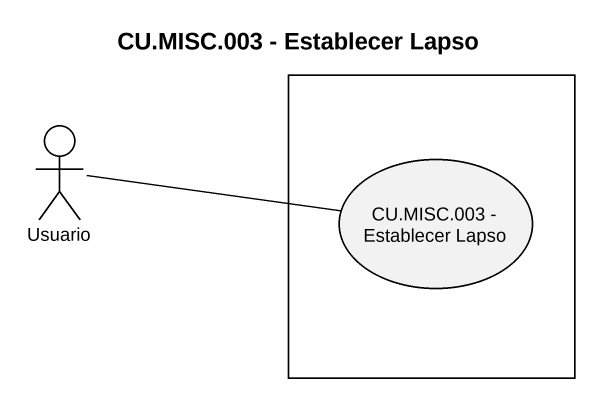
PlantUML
@startuml
title CU.MISC.003 - Establecer Lapso
actor Usuario
rectangle " " as rectangle1 {
  usecase "CU.MISC.003 - Establecer Lapso" as CU_MISC_003_Establecer_Lapso
}
Usuario -right- CU_MISC_003_Establecer_Lapso
@enduml
